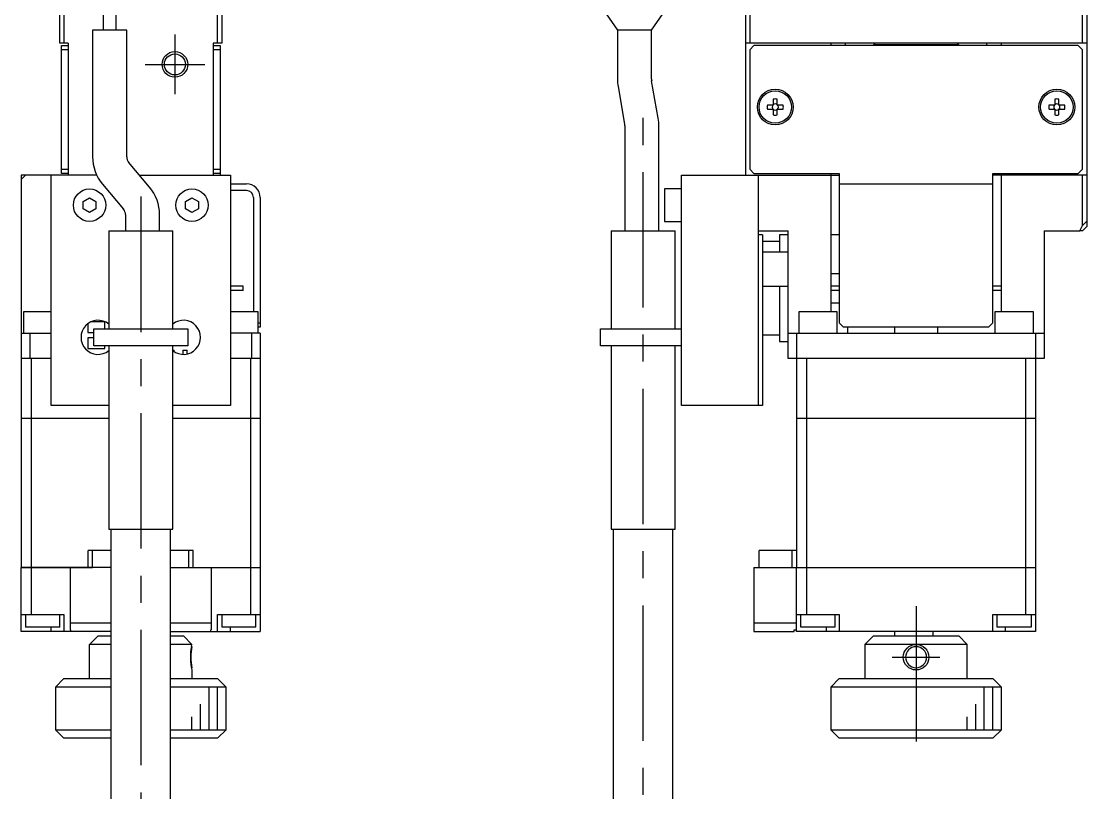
# Model space of a CAD drawing. Extents: x -1 to 678, y -8 to 381.
# Drawn here: x 20 to 144.9, y 142.9 to 233.4 of the extents above; entities that cross this region are included whole.
import ezdxf

# ---------------------------------------------------------------- set-up
doc = ezdxf.new("R2010")
doc.units = 0
doc.header["$LTSCALE"] = 0.5
doc.linetypes.add('CENTER', pattern=[50.8, 31.75, -6.35, 6.35, -6.35])
for name, color, linetype in [('MSM_CENTER', 1, 'CENTER'), ('MSM_CONTINUOUS', 7, 'CONTINUOUS'), ('MSM_NARROW', 5, 'CONTINUOUS')]:
    doc.layers.add(name, color=color, linetype=linetype)

msp = doc.modelspace()

# ---------------------------------------------------------------- linework, layer by layer
at = {"layer": 'MSM_CENTER'}
for p, q in [((38, 231.83), (38, 224.83)), ((34.5, 228.33), (41.5, 228.33)), ((92.86, 72.83), (92.86, 222.83)), ((34, 212.83), (34, 72.83)), ((124.86, 164.83), (124.86, 146.83)), ((122.06, 158.83), (127.66, 158.83))]:
    msp.add_line(p, q, dxfattribs=at)
at = {"layer": 'MSM_CONTINUOUS'}
for p, q in [((24.5, 230.83), (24.5, 302.33)), ((104.86, 252.83), (104.86, 215.33)), ((144.86, 252.83), (144.86, 209.33)), ((43, 230.83), (43, 243.72)), ((43.5, 243.83), (43.5, 230.83)), ((105.36, 243.22), (105.36, 230.83)), ((144.36, 230.83), (144.36, 243.22)), ((25, 238.33), (25, 230.83)), ((29.6, 237.33), (29.6, 232.33)), ((31.1, 232.33), (31.1, 237.33)), ((87.11, 236.33), (89.86, 232.33)), ((93.86, 232.33), (96.61, 236.33)), ((32.35, 232.33), (28.35, 232.33)), ((28.35, 232.33), (28.35, 217.5)), ((32.35, 217.5), (32.35, 232.33)), ((93.86, 232.33), (89.86, 232.33)), ((89.86, 232.33), (89.86, 226.59)), ((93.86, 226.59), (93.86, 232.33)), ((25.5, 230.83), (24.5, 230.83)), ((24.7, 230.53), (25.5, 230.53)), ((24.7, 215.53), (24.7, 230.53)), ((25.5, 230.03), (24.7, 230.03)), ((25.5, 230.83), (25.5, 215.33)), ((43.5, 230.83), (42.5, 230.83)), ((42.5, 230.83), (42.5, 215.33)), ((42.5, 230.53), (43.3, 230.53)), ((43.3, 230.03), (42.5, 230.03)), ((43.3, 230.53), (43.3, 215.33)), ((144.86, 230.83), (104.86, 230.83)), ((105.86, 230.53), (105.36, 230.03)), ((105.36, 230.03), (105.36, 216.03)), ((143.86, 230.53), (105.86, 230.53)), ((114.86, 230.83), (114.86, 230.53)), ((116.61, 230.53), (116.61, 230.83)), ((120.06, 230.83), (119.86, 230.63)), ((129.86, 230.63), (119.86, 230.63)), ((119.86, 230.63), (119.86, 230.53)), ((129.86, 230.63), (129.66, 230.83)), ((129.86, 230.53), (129.86, 230.63)), ((133.11, 230.83), (133.11, 230.53)), ((134.86, 230.53), (134.86, 230.83)), ((144.36, 230.03), (143.86, 230.53)), ((144.36, 216.03), (144.36, 230.03)), ((94.65, 222.01), (93.87, 226.42)), ((89.93, 225.72), (90.71, 221.32)), ((108.12, 223.57), (107.44, 223.57)), ((108.12, 224.25), (108.12, 223.57)), ((108.6, 223.57), (108.6, 224.25)), ((109.28, 223.57), (108.6, 223.57)), ((141.12, 223.57), (140.44, 223.57)), ((141.12, 224.25), (141.12, 223.57)), ((141.6, 223.57), (141.6, 224.25)), ((142.28, 223.57), (141.6, 223.57)), ((107.44, 223.09), (108.12, 223.09)), ((108.12, 223.09), (108.12, 222.41)), ((108.6, 223.09), (109.28, 223.09)), ((108.6, 222.41), (108.6, 223.09)), ((140.44, 223.09), (141.12, 223.09)), ((141.12, 223.09), (141.12, 222.41)), ((141.6, 222.41), (141.6, 223.09)), ((141.6, 223.09), (142.28, 223.09)), ((90.73, 221.14), (90.73, 208.83)), ((94.73, 208.83), (94.73, 221.14)), ((24.7, 216.03), (25.5, 216.03)), ((35.04, 213.93), (32.58, 216.85)), ((42.5, 216.03), (43.3, 216.03)), ((105.36, 216.03), (105.86, 215.53)), ((143.86, 215.53), (144.36, 216.03)), ((20, 214.83), (20.5, 215.33)), ((28.84, 215.33), (20, 215.33)), ((20, 215.33), (20, 186.84)), ((23.5, 188.33), (23.5, 215.33)), ((25.5, 215.53), (24.7, 215.53)), ((33.86, 215.33), (44.5, 215.33)), ((43.3, 215.53), (42.5, 215.53)), ((44.5, 215.33), (44.5, 188.33)), ((97.36, 188.33), (97.36, 215.33)), ((97.36, 215.33), (115.86, 215.33)), ((105.86, 215.53), (115.86, 215.53)), ((106.36, 215.33), (106.36, 188.33)), ((114.86, 215.53), (114.86, 199.33)), ((115.86, 215.53), (115.86, 198.03)), ((133.86, 198.03), (133.86, 215.53)), ((133.86, 215.53), (143.86, 215.53)), ((144.86, 215.33), (133.86, 215.33)), ((134.86, 199.33), (134.86, 215.53)), ((144.36, 209.44), (144.36, 215.33)), ((29.52, 214.28), (31.97, 211.36)), ((44.5, 214.33), (46.4, 214.33)), ((46.4, 213.53), (44.5, 213.53)), ((95.36, 213.73), (95.36, 209.93)), ((97.36, 213.73), (95.36, 213.73)), ((115.86, 214.33), (133.86, 214.33)), ((27.25, 212.26), (28, 212.69)), ((27.25, 211.4), (27.25, 212.26)), ((28, 212.69), (28.75, 212.26)), ((28.75, 212.26), (28.75, 211.4)), ((39.25, 212.26), (40, 212.69)), ((39.25, 211.4), (39.25, 212.26)), ((40, 212.69), (40.75, 212.26)), ((40.75, 212.26), (40.75, 211.4)), ((47.2, 212.73), (47.2, 199.33)), ((48, 212.73), (48, 197.53)), ((28, 210.96), (27.25, 211.4)), ((28.75, 211.4), (28, 210.96)), ((40, 210.96), (39.25, 211.4)), ((40.75, 211.4), (40, 210.96)), ((32.21, 210.72), (32.21, 208.83)), ((36.21, 208.83), (36.21, 210.72)), ((95.36, 209.93), (97.36, 209.93)), ((144.36, 209.44), (144.86, 209.94)), ((30.25, 208.83), (37.75, 208.83)), ((30.25, 208.83), (30.25, 197.33)), ((37.75, 197.33), (37.75, 208.83)), ((89.11, 208.83), (96.61, 208.83)), ((89.11, 208.83), (89.11, 197.33)), ((96.61, 197.33), (96.61, 208.83)), ((106.36, 208.83), (109.86, 208.83)), ((109.86, 193.83), (109.86, 208.83)), ((139.86, 208.83), (139.86, 193.83)), ((139.86, 208.83), (144.05, 208.83)), ((144.05, 208.83), (144.36, 209.44)), ((144.36, 208.83), (144.05, 208.83)), ((144.86, 209.33), (144.36, 208.83)), ((106.86, 208.33), (106.36, 208.33)), ((106.86, 208.33), (106.86, 188.33)), ((108.86, 207.58), (106.86, 207.58)), ((108.86, 208.33), (108.86, 206.33)), ((109.86, 208.33), (108.86, 208.33)), ((115.86, 208.33), (114.86, 208.33)), ((109.86, 206.33), (106.86, 206.33)), ((114.86, 203.83), (115.86, 203.83)), ((46, 202.33), (44.5, 202.33)), ((46, 201.83), (46, 202.33)), ((106.86, 202.33), (109.86, 202.33)), ((108.86, 202.33), (108.86, 195.83)), ((115.86, 202.33), (114.86, 202.33)), ((134.86, 202.33), (133.86, 202.33)), ((46, 201.83), (44.5, 201.83)), ((115.86, 201.83), (114.86, 201.83)), ((134.86, 201.83), (133.86, 201.83)), ((115.86, 200.33), (114.86, 200.33)), ((23.5, 199.33), (20.25, 199.33)), ((20.25, 199.33), (20.25, 196.83)), ((47.75, 199.33), (44.5, 199.33)), ((47.75, 196.83), (47.75, 199.33)), ((115.61, 199.33), (111.11, 199.33)), ((111.11, 199.33), (111.11, 196.83)), ((115.61, 196.83), (115.61, 199.33)), ((138.61, 199.33), (134.11, 199.33)), ((134.11, 199.33), (134.11, 196.83)), ((138.61, 196.83), (138.61, 199.33)), ((27.78, 197.91), (27.78, 196.91)), ((29.78, 198.16), (28.2, 198.16)), ((28.5, 195.33), (28.5, 197.33)), ((28.5, 197.33), (39.5, 197.33)), ((29.78, 197.33), (29.78, 198.16)), ((39.5, 197.33), (39.5, 195.33)), ((47.75, 198.03), (48, 198.03)), ((48, 197.53), (47.75, 197.53)), ((87.86, 195.33), (87.86, 197.33)), ((87.86, 197.33), (97.36, 197.33)), ((115.86, 198.03), (116.36, 197.53)), ((133.36, 197.53), (116.36, 197.53)), ((116.86, 196.83), (116.86, 197.53)), ((122.36, 196.83), (122.36, 197.53)), ((127.36, 197.53), (127.36, 196.83)), ((133.36, 197.53), (133.86, 198.03)), ((20, 196.83), (23.5, 196.83)), ((21, 196.83), (21, 193.83)), ((27.78, 196.91), (28.5, 196.91)), ((27.78, 196.26), (27.78, 195.01)), ((28.5, 196.26), (27.78, 196.26)), ((48, 196.83), (44.5, 196.83)), ((47, 193.83), (47, 196.83)), ((48, 196.83), (48, 186.84)), ((108.86, 196.58), (106.86, 196.58)), ((109.86, 196.83), (139.86, 196.83)), ((110.86, 196.83), (110.86, 186.84)), ((138.86, 196.83), (138.86, 186.84)), ((27.78, 195.01), (29.78, 195.01)), ((39.5, 195.33), (28.5, 195.33)), ((29.78, 195.01), (29.78, 195.33)), ((30.25, 195.33), (30.25, 173.83)), ((37.75, 173.83), (37.75, 195.33)), ((37.75, 194.83), (37.93, 194.83)), ((37.93, 194.64), (37.93, 194.83)), ((38.93, 194.83), (39.43, 194.83)), ((38.93, 194.83), (38.93, 194.33)), ((39.43, 194.37), (39.43, 194.83)), ((97.36, 195.33), (87.86, 195.33)), ((89.11, 195.33), (89.11, 173.83)), ((96.61, 173.83), (96.61, 195.33)), ((108.86, 195.83), (109.86, 195.83)), ((23.5, 193.83), (20, 193.83)), ((21.15, 193.83), (21.15, 186.84)), ((48, 193.83), (44.5, 193.83)), ((46.85, 193.83), (46.85, 186.84)), ((139.86, 193.83), (109.86, 193.83)), ((112.01, 193.83), (112.01, 186.84)), ((137.7, 193.83), (137.7, 186.84)), ((30.25, 188.33), (23.5, 188.33)), ((44.5, 188.33), (37.75, 188.33)), ((106.86, 188.33), (97.36, 188.33)), ((20, 186.84), (30.25, 186.84)), ((20, 186.83), (20, 169.34)), ((30.25, 186.83), (20, 186.83)), ((20.01, 186.83), (20.01, 186.84)), ((21.15, 186.83), (21.15, 169.34)), ((21.16, 186.83), (21.16, 186.84)), ((37.75, 186.84), (48, 186.84)), ((48, 186.83), (37.75, 186.83)), ((46.84, 186.83), (46.84, 186.84)), ((46.85, 186.83), (46.85, 169.34)), ((47.99, 186.83), (47.99, 186.84)), ((48, 186.83), (48, 169.34)), ((110.86, 186.84), (138.86, 186.84)), ((110.86, 186.83), (110.86, 169.34)), ((138.86, 186.83), (110.86, 186.83)), ((110.87, 186.83), (110.87, 186.84)), ((112.01, 186.83), (112.01, 169.34)), ((112.02, 186.83), (112.02, 186.84)), ((137.7, 186.83), (137.7, 186.84)), ((137.7, 186.83), (137.7, 169.34)), ((138.85, 186.83), (138.85, 186.84)), ((138.86, 186.83), (138.86, 169.34)), ((30.25, 173.83), (37.75, 173.83)), ((30.5, 173.83), (30.5, 125.83)), ((37.5, 125.83), (37.5, 173.83)), ((89.11, 173.83), (96.61, 173.83)), ((89.36, 173.83), (89.36, 125.83)), ((96.36, 125.83), (96.36, 173.83)), ((27.85, 169.34), (27.85, 171.33)), ((30.5, 171.33), (27.85, 171.33)), ((28.35, 169.33), (28.35, 171.33)), ((40.15, 171.33), (37.5, 171.33)), ((39.65, 169.33), (39.65, 171.33)), ((40.15, 169.34), (40.15, 171.33)), ((106.46, 169.33), (106.46, 171.33)), ((110.86, 171.33), (106.46, 171.33)), ((110.36, 169.34), (110.36, 171.33)), ((20, 169.34), (28.35, 169.34)), ((30.5, 169.33), (20, 169.33)), ((20, 161.83), (20, 169.33)), ((20.01, 169.33), (20.01, 169.34)), ((21.15, 169.33), (21.15, 163.83)), ((21.16, 169.33), (21.16, 169.34)), ((25.75, 162.84), (25.75, 169.33)), ((37.5, 169.33), (48, 169.33)), ((39.65, 169.34), (48, 169.34)), ((42.25, 169.33), (42.25, 162.84)), ((46.84, 169.33), (46.84, 169.34)), ((46.85, 169.33), (46.85, 163.83)), ((47.99, 169.33), (47.99, 169.34)), ((48, 169.33), (48, 161.83)), ((105.86, 169.33), (105.86, 162.84)), ((105.86, 169.33), (138.86, 169.33)), ((106.86, 169.33), (106.86, 169.34)), ((106.86, 169.34), (138.86, 169.34)), ((110.86, 161.83), (110.86, 169.33)), ((110.87, 169.33), (110.87, 169.34)), ((112.01, 169.33), (112.01, 163.83)), ((112.02, 169.33), (112.02, 169.34)), ((137.7, 169.33), (137.7, 169.34)), ((137.7, 169.33), (137.7, 163.83)), ((138.85, 169.33), (138.85, 169.34)), ((138.86, 169.33), (138.86, 161.83)), ((20, 163.83), (25, 163.83)), ((20.5, 163.83), (20.5, 162.33)), ((24.5, 162.33), (24.5, 163.83)), ((25, 163.83), (25, 161.83)), ((43, 161.83), (43, 163.83)), ((43, 163.83), (48, 163.83)), ((43.5, 163.83), (43.5, 162.33)), ((47.5, 162.33), (47.5, 163.83)), ((110.86, 163.83), (115.86, 163.83)), ((111.36, 162.33), (111.36, 163.83)), ((115.36, 163.83), (115.36, 162.33)), ((115.86, 163.83), (115.86, 161.83)), ((133.86, 161.83), (133.86, 163.83)), ((133.86, 163.83), (138.86, 163.83)), ((134.36, 162.33), (134.36, 163.83)), ((138.36, 163.83), (138.36, 162.33)), ((24.5, 162.33), (20.5, 162.33)), ((23.5, 161.83), (23.5, 162.33)), ((25.75, 162.84), (30.5, 162.84)), ((25.75, 162.03), (25.75, 162.83)), ((30.5, 162.83), (25.75, 162.83)), ((25.76, 162.83), (25.76, 162.84)), ((37.5, 162.84), (42.25, 162.84)), ((42.25, 162.83), (37.5, 162.83)), ((42.24, 162.83), (42.24, 162.84)), ((42.25, 162.83), (42.25, 162.03)), ((47.5, 162.33), (43.5, 162.33)), ((44.5, 161.83), (44.5, 162.33)), ((105.86, 162.84), (110.86, 162.84)), ((105.86, 162.83), (105.86, 161.83)), ((110.86, 162.83), (105.86, 162.83)), ((105.87, 162.83), (105.87, 162.84)), ((115.36, 162.33), (111.36, 162.33)), ((114.36, 161.83), (114.36, 162.33)), ((138.36, 162.33), (134.36, 162.33)), ((135.36, 161.83), (135.36, 162.33)), ((30.5, 161.83), (20, 161.83)), ((25.75, 162.03), (25.77, 162.03)), ((25.77, 162.03), (25.77, 161.83)), ((29, 161.33), (28, 160.33)), ((29, 161.33), (30.5, 161.33)), ((37.5, 161.83), (48, 161.83)), ((37.5, 161.33), (39, 161.33)), ((40, 160.33), (39, 161.33)), ((42.23, 162.03), (42.25, 162.03)), ((42.23, 161.83), (42.23, 162.03)), ((105.86, 161.83), (110.56, 161.83)), ((110.56, 162.03), (110.86, 162.03)), ((110.56, 161.83), (110.56, 162.03)), ((138.86, 161.83), (110.86, 161.83)), ((118.86, 160.33), (119.86, 161.33)), ((119.86, 161.33), (129.86, 161.33)), ((122.36, 161.33), (122.36, 161.83)), ((126.86, 161.33), (126.86, 161.83)), ((129.86, 161.33), (130.86, 160.33)), ((28, 156.33), (28, 160.33)), ((30.5, 160.33), (28, 160.33)), ((40, 160.33), (37.5, 160.33)), ((118.86, 160.33), (118.86, 156.33)), ((130.86, 160.33), (118.86, 160.33)), ((130.86, 156.33), (130.86, 160.33)), ((40, 157.33), (40, 156.33)), ((25, 156.33), (24, 155.33)), ((25, 156.33), (30.5, 156.33)), ((37.5, 156.33), (43, 156.33)), ((44, 155.33), (43, 156.33)), ((115.86, 156.33), (114.86, 155.33)), ((115.86, 156.33), (133.86, 156.33)), ((134.86, 155.33), (133.86, 156.33)), ((30.5, 155.33), (24, 155.33)), ((24, 155.33), (24, 150.33)), ((44, 155.33), (37.5, 155.33)), ((44, 150.33), (44, 155.33)), ((134.86, 155.33), (114.86, 155.33)), ((114.86, 155.33), (114.86, 150.33)), ((134.86, 150.33), (134.86, 155.33)), ((24, 150.33), (30.5, 150.33)), ((24, 150.33), (25, 149.33)), ((37.5, 150.33), (44, 150.33)), ((43, 149.33), (44, 150.33)), ((114.86, 150.33), (134.86, 150.33)), ((114.86, 150.33), (115.86, 149.33)), ((133.86, 149.33), (134.86, 150.33)), ((30.5, 149.33), (25, 149.33)), ((43, 149.33), (37.5, 149.33)), ((133.86, 149.33), (115.86, 149.33))]:
    msp.add_line(p, q, dxfattribs=at)
for centre, radius in [((38, 228.33), 1.23), ((108.36, 223.33), 2.1), ((108.36, 223.33), 1.9), ((141.36, 223.33), 2.1), ((141.36, 223.33), 1.9), ((28, 211.83), 1.9), ((40, 211.83), 1.9)]:
    msp.add_circle(centre, radius, dxfattribs=at)
at = {"layer": 'MSM_CONTINUOUS', "extrusion": (0, 0, -1)}
msp.add_circle((-124.86, 158.83), 1.23, dxfattribs=at)
at = {"layer": 'MSM_CONTINUOUS'}
for centre, radius, start, end in [((94.86, 226.59), 5, 180, 190), ((94.86, 226.59), 1, 180, 190), ((108.36, 223.33), 0.95, 165.3667, 194.6333), ((108.36, 223.33), 0.365, 138.8496, 221.1504), ((108.36, 223.33), 0.95, 75.3667, 104.6333), ((108.36, 223.33), 0.365, 48.8496, 131.1504), ((108.36, 223.33), 0.365, 318.8496, 41.1504), ((108.36, 223.33), 0.95, 345.3667, 14.6333), ((141.36, 223.33), 0.95, 165.3667, 194.6333), ((141.36, 223.33), 0.365, 138.8496, 221.1504), ((141.36, 223.33), 0.95, 75.3667, 104.6333), ((141.36, 223.33), 0.365, 48.8496, 131.1504), ((141.36, 223.33), 0.365, 318.8496, 41.1504), ((141.36, 223.33), 0.95, 345.3667, 14.6333), ((108.36, 223.33), 0.365, 228.8496, 311.1504), ((108.36, 223.33), 0.95, 255.3667, 284.6333), ((141.36, 223.33), 0.365, 228.8496, 311.1504), ((141.36, 223.33), 0.95, 255.3667, 284.6333), ((89.73, 221.14), 1, 0, 10), ((89.73, 221.14), 5, 0, 10), ((33.35, 217.5), 5, 180, 220), ((33.35, 217.5), 1, 180, 220), ((31.21, 210.72), 5, 0, 40), ((46.4, 212.73), 1.6, 0, 90), ((46.4, 212.73), 0.8, 0, 90), ((31.21, 210.72), 1, 0, 40), ((29, 196.33), 2, 51.3178, 308.6822), ((39, 196.33), 2, 231.3178, 128.6822), ((40.67, 197.63), 0.2, 165.0744, 270.8063), ((45.87, 158.83), 6, 167.9764, 192.0236)]:
    msp.add_arc(centre, radius, start, end, dxfattribs=at)
at = {"layer": 'MSM_NARROW'}
for p, q in [((39.94, 160.09), (40, 160.33)), ((42, 150.33), (42, 155.33)), ((43, 150.33), (43, 155.33)), ((132.86, 150.33), (132.86, 155.33)), ((133.86, 150.33), (133.86, 155.33)), ((41, 150.33), (41, 153.33)), ((131.86, 150.33), (131.86, 153.33)), ((40, 150.33), (40, 151.83)), ((130.86, 150.33), (130.86, 151.83))]:
    msp.add_line(p, q, dxfattribs=at)
for centre in [(38, 228.33), (124.86, 158.83)]:
    msp.add_circle(centre, 1.5, dxfattribs=at)
msp.add_arc((45.79, 158.83), 5.98, 167.788, 194.5016, dxfattribs=at)

doc.saveas('drawing.dxf')
